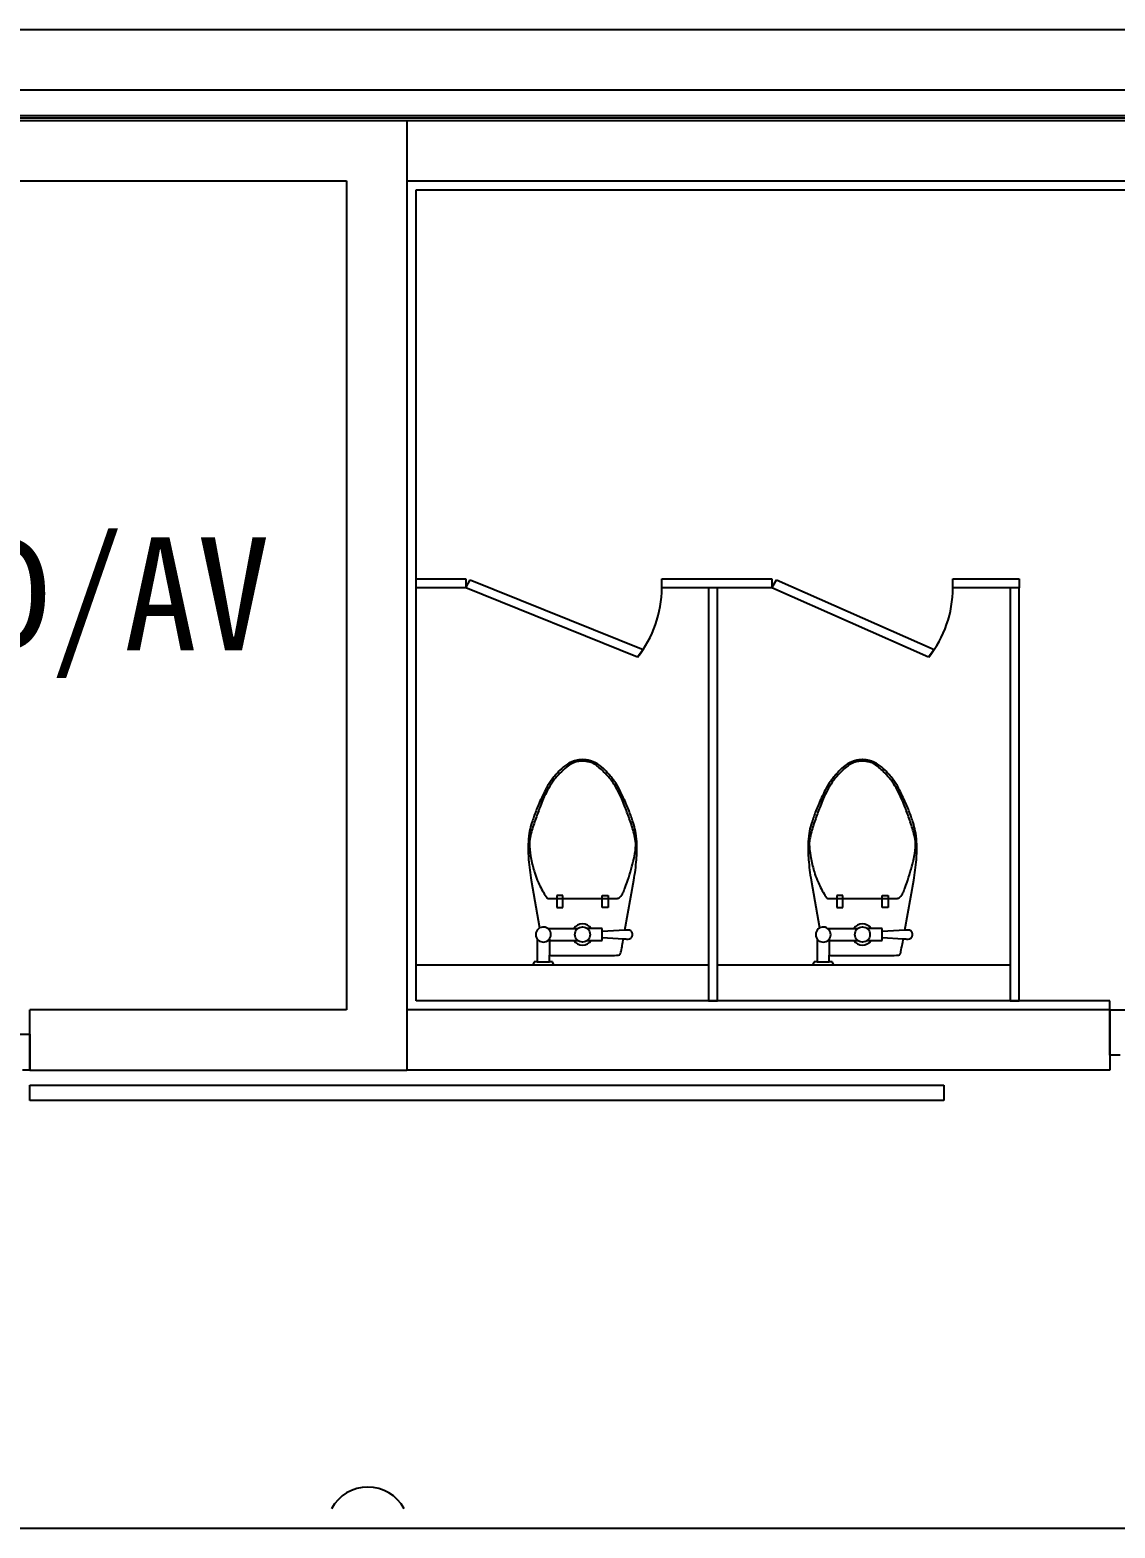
# Model space of a CAD drawing. Header units: millimetres. Extents: x 16332047 to 33387680, y -14835522 to -7015081.
# Drawn here: x 16449541 to 16453138, y -7474285 to -7469317 of the extents above; entities that cross this region are included whole.
import ezdxf
from ezdxf.enums import TextEntityAlignment as Align

# ---------------------------------------------------------------- set-up
doc = ezdxf.new("R2010")
doc.units = ezdxf.units.MM
doc.header["$LTSCALE"] = 300
doc.header["$MEASUREMENT"] = 0
doc.layers.add('arch', color=255, linetype='CONTINUOUS', lineweight=25)
doc.layers.add('gas', color=3, linetype='CONTINUOUS')
doc.layers.add('근린시설 화장실위생도면$0$SI', color=2, linetype='CONTINUOUS')
doc.styles.add('돋움체', font='')
doc.styles.get('돋움체').set_extended_font_data('DotumChe')

msp = doc.modelspace()

# ---------------------------------------------------------------- linework, layer by layer
at = {"layer": 'arch'}
for p, q in [((16459201.4, -7469316.7), (16442381, -7469316.7)), ((16459201.4, -7469516.7), (16442381, -7469516.7)), ((16459201.4, -7469601.7), (16442381, -7469601.7)), ((16459201.4, -7469609.2), (16442381, -7469609.2)), ((16443180.9, -7469616.7), (16450790.9, -7469616.7)), ((16450790.9, -7469616.7), (16450790.9, -7472766.7)), ((16450790.9, -7469616.7), (16457330.9, -7469616.7)), ((16448840.9, -7469816.7), (16450590.9, -7469816.7)), ((16450590.9, -7469816.7), (16450590.9, -7472566.8)), ((16450790.9, -7469816.7), (16457330.9, -7469816.7)), ((16450820.9, -7472536.7), (16450820.9, -7469846.7)), ((16450820.9, -7469846.7), (16455240.9, -7469846.7)), ((16450820.9, -7471166.7), (16450820.9, -7471136.7)), ((16450820.9, -7471136.7), (16450985.9, -7471136.7)), ((16450985.9, -7471166.7), (16450820.9, -7471166.7)), ((16450985.9, -7471136.7), (16450985.9, -7471166.7)), ((16450985.9, -7471166.7), (16451000.9, -7471140.7)), ((16451555.5, -7471396.7), (16450985.9, -7471166.7)), ((16451000.9, -7471140.7), (16451573.5, -7471371.9)), ((16451635.9, -7471166.7), (16451635.9, -7471136.7)), ((16451635.9, -7471136.7), (16452000.9, -7471136.7)), ((16452000.9, -7471166.7), (16451635.9, -7471166.7)), ((16451820.9, -7471166.7), (16451790.9, -7471166.7)), ((16451790.9, -7471166.7), (16451790.9, -7472536.7)), ((16451820.9, -7472536.7), (16451820.9, -7471166.7)), ((16452000.9, -7471136.7), (16452000.9, -7471166.7)), ((16452000.9, -7471166.7), (16452015.9, -7471140.7)), ((16452520.5, -7471396.7), (16452000.9, -7471166.7)), ((16452015.9, -7471140.7), (16452538.5, -7471371.9)), ((16452600.9, -7471166.7), (16452600.9, -7471136.7)), ((16452600.9, -7471136.7), (16452820.9, -7471136.7)), ((16452820.9, -7471166.7), (16452600.9, -7471166.7)), ((16452820.9, -7471166.7), (16452790.9, -7471166.7)), ((16452790.9, -7471166.7), (16452790.9, -7472536.7)), ((16452820.9, -7471136.7), (16452820.9, -7471166.7)), ((16452820.9, -7472536.7), (16452820.9, -7471166.7)), ((16451573.5, -7471371.9), (16451555.5, -7471396.7)), ((16452538.5, -7471371.9), (16452520.5, -7471396.7)), ((16451202.9, -7472136.7), (16451230.8, -7472294.8)), ((16451202.9, -7472136.7), (16451230.8, -7472294.8)), ((16451513.7, -7472302.2), (16451542.9, -7472136.7)), ((16451513.7, -7472302.2), (16451542.9, -7472136.7)), ((16452130.9, -7472136.7), (16452158.8, -7472294.8)), ((16452130.9, -7472136.7), (16452158.8, -7472294.8)), ((16452441.7, -7472302.2), (16452470.9, -7472136.7)), ((16452441.7, -7472302.2), (16452470.9, -7472136.7)), ((16451257.9, -7472196.7), (16451487.9, -7472196.7)), ((16451287.9, -7472186.7), (16451287.9, -7472226.7)), ((16451307.9, -7472186.7), (16451287.9, -7472186.7)), ((16451307.9, -7472226.7), (16451307.9, -7472186.7)), ((16451437.9, -7472186.7), (16451457.9, -7472186.7)), ((16451437.9, -7472226.7), (16451437.9, -7472186.7)), ((16451457.9, -7472186.7), (16451457.9, -7472226.7)), ((16452185.9, -7472196.7), (16452415.9, -7472196.7)), ((16452215.9, -7472186.7), (16452215.9, -7472226.7)), ((16452235.9, -7472186.7), (16452215.9, -7472186.7)), ((16452235.9, -7472226.7), (16452235.9, -7472186.7)), ((16452365.9, -7472186.7), (16452385.9, -7472186.7)), ((16452365.9, -7472226.7), (16452365.9, -7472186.7)), ((16452385.9, -7472186.7), (16452385.9, -7472226.7)), ((16451287.9, -7472226.7), (16451307.9, -7472226.7)), ((16451457.9, -7472226.7), (16451437.9, -7472226.7)), ((16452215.9, -7472226.7), (16452235.9, -7472226.7)), ((16452385.9, -7472226.7), (16452365.9, -7472226.7)), ((16451257.9, -7472296.7), (16451357.9, -7472296.7)), ((16451437.9, -7472296.7), (16451387.9, -7472296.7)), ((16451437.9, -7472336.7), (16451437.9, -7472296.7)), ((16451513.7, -7472302.2), (16451437.9, -7472306.7)), ((16451516.7, -7472302.1), (16451513.7, -7472302.2)), ((16451516.7, -7472302.1), (16451513.7, -7472302.2)), ((16451520.3, -7472301.9), (16451516.7, -7472302.1)), ((16451520.3, -7472301.9), (16451516.7, -7472302.1)), ((16451524.6, -7472301.7), (16451520.3, -7472301.9)), ((16451524.6, -7472301.7), (16451520.3, -7472301.9)), ((16451529, -7472302.6), (16451524.6, -7472301.7)), ((16451529, -7472302.6), (16451524.6, -7472301.7)), ((16451533, -7472304.8), (16451529, -7472302.6)), ((16451533, -7472304.8), (16451529, -7472302.6)), ((16451535.9, -7472307.8), (16451533, -7472304.8)), ((16451535.9, -7472307.8), (16451533, -7472304.8)), ((16451537.7, -7472310.9), (16451535.9, -7472307.8)), ((16451537.7, -7472310.9), (16451535.9, -7472307.8)), ((16451538.5, -7472313.5), (16451537.7, -7472310.9)), ((16451538.5, -7472313.5), (16451537.7, -7472310.9)), ((16452185.9, -7472296.7), (16452285.9, -7472296.7)), ((16452365.9, -7472296.7), (16452315.9, -7472296.7)), ((16452365.9, -7472336.7), (16452365.9, -7472296.7)), ((16452441.7, -7472302.2), (16452365.9, -7472306.7)), ((16452444.7, -7472302.1), (16452441.7, -7472302.2)), ((16452444.7, -7472302.1), (16452441.7, -7472302.2)), ((16452448.3, -7472301.9), (16452444.7, -7472302.1)), ((16452448.3, -7472301.9), (16452444.7, -7472302.1)), ((16452452.6, -7472301.7), (16452448.3, -7472301.9)), ((16452452.6, -7472301.7), (16452448.3, -7472301.9)), ((16452457, -7472302.6), (16452452.6, -7472301.7)), ((16452457, -7472302.6), (16452452.6, -7472301.7)), ((16452460.9, -7472304.8), (16452457, -7472302.6)), ((16452460.9, -7472304.8), (16452457, -7472302.6)), ((16452463.9, -7472307.8), (16452460.9, -7472304.8)), ((16452463.9, -7472307.8), (16452460.9, -7472304.8)), ((16452465.7, -7472310.9), (16452463.9, -7472307.8)), ((16452465.7, -7472310.9), (16452463.9, -7472307.8)), ((16452466.5, -7472313.5), (16452465.7, -7472310.9)), ((16452466.5, -7472313.5), (16452465.7, -7472310.9)), ((16451222.9, -7472331.7), (16451222.9, -7472406.7)), ((16451222.9, -7472331.7), (16451222.9, -7472406.7)), ((16451257.9, -7472336.7), (16451357.9, -7472336.7)), ((16451262.9, -7472331.7), (16451262.9, -7472385.4)), ((16451387.9, -7472336.7), (16451437.9, -7472336.7)), ((16451437.9, -7472326.7), (16451508.6, -7472330.9)), ((16451501.8, -7472367.7), (16451503, -7472361.2)), ((16451501.8, -7472367.7), (16451503, -7472361.2)), ((16451503, -7472361.2), (16451503.8, -7472357)), ((16451503, -7472361.2), (16451503.8, -7472357)), ((16451503.8, -7472357), (16451504.6, -7472352.5)), ((16451503.8, -7472357), (16451504.6, -7472352.5)), ((16451504.6, -7472352.5), (16451505.5, -7472347.5)), ((16451504.6, -7472352.5), (16451505.5, -7472347.5)), ((16451505.5, -7472347.5), (16451506.6, -7472341.7)), ((16451505.5, -7472347.5), (16451506.6, -7472341.7)), ((16451506.6, -7472341.7), (16451507.6, -7472335.8)), ((16451506.6, -7472341.7), (16451507.6, -7472335.8)), ((16451507.6, -7472335.8), (16451508.6, -7472330.9)), ((16451507.6, -7472335.8), (16451508.6, -7472330.9)), ((16451508.6, -7472330.9), (16451513.7, -7472331.2)), ((16451508.6, -7472330.9), (16451513.7, -7472331.2)), ((16451513.7, -7472331.2), (16451516.7, -7472331.3)), ((16451513.7, -7472331.2), (16451516.7, -7472331.3)), ((16451516.7, -7472331.3), (16451520.3, -7472331.6)), ((16451516.7, -7472331.3), (16451520.3, -7472331.6)), ((16451520.3, -7472331.6), (16451524.6, -7472331.7)), ((16451520.3, -7472331.6), (16451524.6, -7472331.7)), ((16451524.6, -7472331.7), (16451529, -7472330.8)), ((16451524.6, -7472331.7), (16451529, -7472330.8)), ((16451529, -7472330.8), (16451533, -7472328.6)), ((16451529, -7472330.8), (16451533, -7472328.6)), ((16451533, -7472328.6), (16451535.9, -7472325.6)), ((16451533, -7472328.6), (16451535.9, -7472325.6)), ((16451535.9, -7472325.6), (16451537.7, -7472322.5)), ((16451535.9, -7472325.6), (16451537.7, -7472322.5)), ((16451537.7, -7472322.5), (16451538.5, -7472319.9)), ((16451537.7, -7472322.5), (16451538.5, -7472319.9)), ((16451538.8, -7472315.7), (16451538.5, -7472313.5)), ((16451538.8, -7472315.7), (16451538.5, -7472313.5)), ((16451538.5, -7472319.9), (16451538.8, -7472317.7)), ((16451538.5, -7472319.9), (16451538.8, -7472317.7)), ((16451538.8, -7472316.7), (16451538.8, -7472315.7)), ((16451538.8, -7472316.7), (16451538.8, -7472315.7)), ((16451538.8, -7472317.7), (16451538.8, -7472316.7)), ((16451538.8, -7472317.7), (16451538.8, -7472316.7)), ((16452150.9, -7472331.7), (16452150.9, -7472406.7)), ((16452150.9, -7472331.7), (16452150.9, -7472406.7)), ((16452185.9, -7472336.7), (16452285.9, -7472336.7)), ((16452190.9, -7472331.7), (16452190.9, -7472385.4)), ((16452315.9, -7472336.7), (16452365.9, -7472336.7)), ((16452365.9, -7472326.7), (16452436.5, -7472330.9)), ((16452429.7, -7472367.7), (16452431, -7472361.2)), ((16452429.7, -7472367.7), (16452431, -7472361.2)), ((16452431, -7472361.2), (16452431.8, -7472357)), ((16452431, -7472361.2), (16452431.8, -7472357)), ((16452431.8, -7472357), (16452432.6, -7472352.5)), ((16452431.8, -7472357), (16452432.6, -7472352.5)), ((16452432.6, -7472352.5), (16452433.5, -7472347.5)), ((16452432.6, -7472352.5), (16452433.5, -7472347.5)), ((16452433.5, -7472347.5), (16452434.6, -7472341.7)), ((16452433.5, -7472347.5), (16452434.6, -7472341.7)), ((16452434.6, -7472341.7), (16452435.6, -7472335.8)), ((16452434.6, -7472341.7), (16452435.6, -7472335.8)), ((16452435.6, -7472335.8), (16452436.5, -7472330.9)), ((16452435.6, -7472335.8), (16452436.5, -7472330.9)), ((16452436.5, -7472330.9), (16452441.7, -7472331.2)), ((16452436.5, -7472330.9), (16452441.7, -7472331.2)), ((16452441.7, -7472331.2), (16452444.7, -7472331.3)), ((16452441.7, -7472331.2), (16452444.7, -7472331.3)), ((16452444.7, -7472331.3), (16452448.3, -7472331.6)), ((16452444.7, -7472331.3), (16452448.3, -7472331.6)), ((16452448.3, -7472331.6), (16452452.6, -7472331.7)), ((16452448.3, -7472331.6), (16452452.6, -7472331.7)), ((16452452.6, -7472331.7), (16452457, -7472330.8)), ((16452452.6, -7472331.7), (16452457, -7472330.8)), ((16452457, -7472330.8), (16452460.9, -7472328.6)), ((16452457, -7472330.8), (16452460.9, -7472328.6)), ((16452460.9, -7472328.6), (16452463.9, -7472325.6)), ((16452460.9, -7472328.6), (16452463.9, -7472325.6)), ((16452463.9, -7472325.6), (16452465.7, -7472322.5)), ((16452463.9, -7472325.6), (16452465.7, -7472322.5)), ((16452465.7, -7472322.5), (16452466.5, -7472319.9)), ((16452465.7, -7472322.5), (16452466.5, -7472319.9)), ((16452466.8, -7472315.7), (16452466.5, -7472313.5)), ((16452466.8, -7472315.7), (16452466.5, -7472313.5)), ((16452466.5, -7472319.9), (16452466.8, -7472317.7)), ((16452466.5, -7472319.9), (16452466.8, -7472317.7)), ((16452466.8, -7472316.7), (16452466.8, -7472315.7)), ((16452466.8, -7472316.7), (16452466.8, -7472315.7)), ((16452466.8, -7472317.7), (16452466.8, -7472316.7)), ((16452466.8, -7472317.7), (16452466.8, -7472316.7)), ((16451212.9, -7472406.7), (16451207.9, -7472416.7)), ((16451212.9, -7472406.7), (16451207.9, -7472416.7)), ((16451222.9, -7472406.7), (16451212.9, -7472406.7)), ((16451222.9, -7472406.7), (16451212.9, -7472406.7)), ((16451222.9, -7472406.7), (16451262.9, -7472406.7)), ((16451262.9, -7472406.7), (16451262.9, -7472385.4)), ((16451262.9, -7472385.4), (16451267.4, -7472385.7)), ((16451262.9, -7472406.7), (16451262.9, -7472385.4)), ((16451262.9, -7472385.4), (16451267.4, -7472385.7)), ((16451272.9, -7472406.7), (16451262.9, -7472406.7)), ((16451272.9, -7472406.7), (16451262.9, -7472406.7)), ((16451267.4, -7472385.7), (16451274.6, -7472386.1)), ((16451267.4, -7472385.7), (16451274.6, -7472386.1)), ((16451277.9, -7472416.7), (16451272.9, -7472406.7)), ((16451277.9, -7472416.7), (16451272.9, -7472406.7)), ((16451274.6, -7472386.1), (16451286.1, -7472386.6)), ((16451274.6, -7472386.1), (16451286.1, -7472386.6)), ((16451286.1, -7472386.6), (16451372.9, -7472386.6)), ((16451286.1, -7472386.6), (16451372.9, -7472386.6)), ((16451372.9, -7472386.6), (16451459.7, -7472386.6)), ((16451372.9, -7472386.6), (16451459.7, -7472386.6)), ((16451459.7, -7472386.6), (16451471.3, -7472386.1)), ((16451459.7, -7472386.6), (16451471.3, -7472386.1)), ((16451471.3, -7472386.1), (16451478.5, -7472385.7)), ((16451471.3, -7472386.1), (16451478.5, -7472385.7)), ((16451478.5, -7472385.7), (16451485.6, -7472385.2)), ((16451478.5, -7472385.7), (16451485.6, -7472385.2)), ((16451485.6, -7472385.2), (16451492.1, -7472384.6)), ((16451485.6, -7472385.2), (16451492.1, -7472384.6)), ((16451492.1, -7472384.6), (16451496.1, -7472383.7)), ((16451492.1, -7472384.6), (16451496.1, -7472383.7)), ((16451496.1, -7472383.7), (16451497.8, -7472382)), ((16451496.1, -7472383.7), (16451497.8, -7472382)), ((16451497.8, -7472382), (16451499.1, -7472379.1)), ((16451497.8, -7472382), (16451499.1, -7472379.1)), ((16451499.1, -7472379.1), (16451500, -7472375.6)), ((16451499.1, -7472379.1), (16451500, -7472375.6)), ((16451500, -7472375.6), (16451500.8, -7472372)), ((16451500, -7472375.6), (16451500.8, -7472372)), ((16451500.8, -7472372), (16451501.8, -7472367.7)), ((16451500.8, -7472372), (16451501.8, -7472367.7)), ((16452140.9, -7472406.7), (16452135.9, -7472416.7)), ((16452140.9, -7472406.7), (16452135.9, -7472416.7)), ((16452150.9, -7472406.7), (16452140.9, -7472406.7)), ((16452150.9, -7472406.7), (16452140.9, -7472406.7)), ((16452150.9, -7472406.7), (16452190.9, -7472406.7)), ((16452190.9, -7472406.7), (16452190.9, -7472385.4)), ((16452190.9, -7472385.4), (16452195.4, -7472385.7)), ((16452190.9, -7472406.7), (16452190.9, -7472385.4)), ((16452190.9, -7472385.4), (16452195.4, -7472385.7)), ((16452200.9, -7472406.7), (16452190.9, -7472406.7)), ((16452200.9, -7472406.7), (16452190.9, -7472406.7)), ((16452195.4, -7472385.7), (16452202.6, -7472386.1)), ((16452195.4, -7472385.7), (16452202.6, -7472386.1)), ((16452205.9, -7472416.7), (16452200.9, -7472406.7)), ((16452205.9, -7472416.7), (16452200.9, -7472406.7)), ((16452202.6, -7472386.1), (16452214.1, -7472386.6)), ((16452202.6, -7472386.1), (16452214.1, -7472386.6)), ((16452214.1, -7472386.6), (16452300.9, -7472386.6)), ((16452214.1, -7472386.6), (16452300.9, -7472386.6)), ((16452300.9, -7472386.6), (16452387.7, -7472386.6)), ((16452300.9, -7472386.6), (16452387.7, -7472386.6)), ((16452387.7, -7472386.6), (16452399.3, -7472386.1)), ((16452387.7, -7472386.6), (16452399.3, -7472386.1)), ((16452399.3, -7472386.1), (16452406.5, -7472385.7)), ((16452399.3, -7472386.1), (16452406.5, -7472385.7)), ((16452406.5, -7472385.7), (16452413.6, -7472385.2)), ((16452406.5, -7472385.7), (16452413.6, -7472385.2)), ((16452413.6, -7472385.2), (16452420.1, -7472384.6)), ((16452413.6, -7472385.2), (16452420.1, -7472384.6)), ((16452420.1, -7472384.6), (16452424.1, -7472383.7)), ((16452420.1, -7472384.6), (16452424.1, -7472383.7)), ((16452424.1, -7472383.7), (16452425.8, -7472382)), ((16452424.1, -7472383.7), (16452425.8, -7472382)), ((16452425.8, -7472382), (16452427, -7472379.1)), ((16452425.8, -7472382), (16452427, -7472379.1)), ((16452427, -7472379.1), (16452428, -7472375.6)), ((16452427, -7472379.1), (16452428, -7472375.6)), ((16452428, -7472375.6), (16452428.8, -7472372)), ((16452428, -7472375.6), (16452428.8, -7472372)), ((16452428.8, -7472372), (16452429.7, -7472367.7)), ((16452428.8, -7472372), (16452429.7, -7472367.7)), ((16450820.9, -7472416.7), (16451790.9, -7472416.7)), ((16450820.9, -7472536.7), (16450820.9, -7472416.7)), ((16451207.9, -7472416.7), (16451277.9, -7472416.7)), ((16451207.9, -7472416.7), (16451277.9, -7472416.7)), ((16451790.9, -7472416.7), (16451790.9, -7472536.7)), ((16451820.9, -7472536.7), (16451820.9, -7472416.7)), ((16451820.9, -7472416.7), (16452790.9, -7472416.7)), ((16452135.9, -7472416.7), (16452205.9, -7472416.7)), ((16452135.9, -7472416.7), (16452205.9, -7472416.7)), ((16452790.9, -7472416.7), (16452790.9, -7472536.7)), ((16453120.9, -7472536.7), (16450820.9, -7472536.7)), ((16451790.9, -7472536.7), (16450820.9, -7472536.7)), ((16451790.9, -7472536.7), (16451820.9, -7472536.7)), ((16452790.9, -7472536.7), (16451820.9, -7472536.7)), ((16452790.9, -7472536.7), (16452820.9, -7472536.7)), ((16453120.9, -7472566.7), (16453120.9, -7472536.7)), ((16450590.9, -7472566.8), (16449540.9, -7472566.8)), ((16449540.9, -7472766.8), (16449540.9, -7472566.8)), ((16453120.9, -7472566.7), (16450790.9, -7472566.7)), ((16453120.9, -7472566.7), (16453120.9, -7472766.7)), ((16453120.9, -7472566.7), (16454120.9, -7472566.7)), ((16453120.9, -7472716.7), (16453120.9, -7472566.7)), ((16453120.9, -7472566.7), (16453155.9, -7472566.7)), ((16449495.9, -7472646.8), (16449540.9, -7472646.8)), ((16449540.9, -7472646.8), (16449540.9, -7472646.8)), ((16449540.9, -7472646.8), (16449540.9, -7472646.8)), ((16449540.9, -7472646.8), (16449540.9, -7472766.8)), ((16453155.9, -7472716.7), (16453120.9, -7472716.7)), ((16449540.9, -7472766.8), (16449515.9, -7472766.8)), ((16449540.9, -7472766.7), (16450790.9, -7472766.7)), ((16453120.9, -7472766.7), (16450790.9, -7472766.7)), ((16449540.9, -7472816.7), (16452570.9, -7472816.7)), ((16449540.9, -7472866.7), (16449540.9, -7472816.7)), ((16452570.9, -7472816.7), (16452570.9, -7472866.7)), ((16452570.9, -7472866.7), (16449540.9, -7472866.7))]:
    msp.add_line(p, q, dxfattribs=at)
for centre in [(16451372.9, -7472316.7), (16452300.9, -7472316.7)]:
    msp.add_circle(centre, 25, dxfattribs=at)
for centre, radius, start, end in [((16451262.7, -7471165.3), 373.2, 321.6819, 359.7892), ((16452227.8, -7471165.3), 373.2, 321.6819, 359.7892), ((16451414.2, -7471888.8), 165, 123.6901, 134.7809), ((16451414.2, -7471888.8), 165, 123.6901, 134.7809), ((16451441.1, -7471911.4), 192.9, 126.8699, 135.7259), ((16451368.4, -7471820.3), 82.6, 107.9901, 123.6901), ((16451368.4, -7471820.3), 82.6, 107.9901, 123.6901), ((16451379.8, -7471829.7), 90.8, 113.9447, 126.8699), ((16451376.3, -7471844.3), 107.9, 99.4624, 107.9901), ((16451376.3, -7471844.3), 107.9, 99.4624, 107.9901), ((16451363.4, -7471792.8), 50.4, 99.4624, 113.9447), ((16451371.5, -7471841.4), 99.7, 89.1779, 99.4624), ((16451372.9, -7471824.4), 87.7, 90, 99.4624), ((16451372.9, -7471824.4), 87.7, 90, 99.4624), ((16451372.9, -7471824.4), 87.7, 80.5377, 90), ((16451372.9, -7471824.4), 87.7, 80.5377, 90), ((16451371.4, -7471847.2), 105.5, 75.9638, 89.1779), ((16451369.6, -7471844.3), 107.9, 72.01, 80.5377), ((16451369.6, -7471844.3), 107.9, 72.01, 80.5377), ((16451384, -7471797.1), 53.8, 57.425, 75.9638), ((16451377.4, -7471820.3), 82.6, 56.31, 72.01), ((16451377.4, -7471820.3), 82.6, 56.31, 72.01), ((16451336.3, -7471871.7), 142.4, 50.1945, 57.425), ((16451331.7, -7471888.8), 165, 45.2192, 56.31), ((16451331.7, -7471888.8), 165, 45.2192, 56.31), ((16451300.9, -7471914.2), 197.7, 44.0583, 50.1945), ((16452342.1, -7471888.8), 165, 123.6901, 134.7809), ((16452342.1, -7471888.8), 165, 123.6901, 134.7809), ((16452369, -7471911.4), 192.9, 126.8699, 135.7259), ((16452296.4, -7471820.3), 82.6, 107.9901, 123.6901), ((16452296.4, -7471820.3), 82.6, 107.9901, 123.6901), ((16452307.8, -7471829.7), 90.8, 113.9447, 126.8699), ((16452304.2, -7471844.3), 107.9, 99.4624, 107.9901), ((16452304.2, -7471844.3), 107.9, 99.4624, 107.9901), ((16452291.4, -7471792.8), 50.4, 99.4624, 113.9447), ((16452299.5, -7471841.4), 99.7, 89.1779, 99.4624), ((16452300.9, -7471824.4), 87.7, 90, 99.4624), ((16452300.9, -7471824.4), 87.7, 90, 99.4624), ((16452300.9, -7471824.4), 87.7, 80.5377, 90), ((16452300.9, -7471824.4), 87.7, 80.5377, 90), ((16452299.4, -7471847.2), 105.5, 75.9638, 89.1779), ((16452297.6, -7471844.3), 107.9, 72.01, 80.5377), ((16452297.6, -7471844.3), 107.9, 72.01, 80.5377), ((16452311.9, -7471797.1), 53.8, 57.425, 75.9638), ((16452305.4, -7471820.3), 82.6, 56.31, 72.01), ((16452305.4, -7471820.3), 82.6, 56.31, 72.01), ((16452264.2, -7471871.7), 142.4, 50.1945, 57.425), ((16452259.7, -7471888.8), 165, 45.2192, 56.31), ((16452259.7, -7471888.8), 165, 45.2192, 56.31), ((16452228.9, -7471914.2), 197.7, 44.0583, 50.1945), ((16451445.7, -7471932.1), 217.3, 143.1301, 152.4928), ((16451445.7, -7471932.1), 217.3, 143.1301, 152.4928), ((16451540.3, -7471992.3), 322.6, 145.9688, 151.3896), ((16451490.3, -7471965.5), 273.1, 134.7809, 143.1301), ((16451490.3, -7471965.5), 273.1, 134.7809, 143.1301), ((16451392.6, -7471892.5), 144.4, 139.3987, 145.9688), ((16451633.5, -7472099), 461.7, 135.7259, 139.3987), ((16451099.1, -7472109.4), 478.4, 40.6013, 44.0583), ((16451255.6, -7471965.5), 273.1, 36.8699, 45.2192), ((16451255.6, -7471965.5), 273.1, 36.8699, 45.2192), ((16451332.3, -7471909.5), 171.3, 34.8227, 40.6013), ((16451257.9, -7471961.3), 262, 28.6105, 34.8227), ((16451300.2, -7471932.1), 217.3, 27.5073, 36.8699), ((16451300.2, -7471932.1), 217.3, 27.5073, 36.8699), ((16452373.6, -7471932.1), 217.3, 143.1301, 152.4928), ((16452373.6, -7471932.1), 217.3, 143.1301, 152.4928), ((16452468.3, -7471992.3), 322.6, 145.9688, 151.3896), ((16452418.3, -7471965.5), 273.1, 134.7809, 143.1301), ((16452418.3, -7471965.5), 273.1, 134.7809, 143.1301), ((16452320.6, -7471892.5), 144.4, 139.3987, 145.9688), ((16452561.5, -7472099), 461.7, 135.7259, 139.3987), ((16452027.1, -7472109.4), 478.4, 40.6013, 44.0583), ((16452183.6, -7471965.5), 273.1, 36.8699, 45.2192), ((16452183.6, -7471965.5), 273.1, 36.8699, 45.2192), ((16452260.3, -7471909.5), 171.3, 34.8227, 40.6013), ((16452185.8, -7471961.3), 262, 28.6105, 34.8227), ((16452228.2, -7471932.1), 217.3, 27.5073, 36.8699), ((16452228.2, -7471932.1), 217.3, 27.5073, 36.8699), ((16452039.5, -7472241.3), 886.9, 152.4928, 156.0375), ((16452039.5, -7472241.3), 886.9, 152.4928, 156.0375), ((16451572.5, -7472009.8), 359.3, 151.3896, 156.5258), ((16451151.5, -7472019.3), 383.1, 23.4742, 28.6105), ((16450706.3, -7472241.3), 886.9, 23.9625, 27.5073), ((16450706.3, -7472241.3), 886.9, 23.9625, 27.5073), ((16452967.5, -7472241.3), 886.9, 152.4928, 156.0375), ((16452967.5, -7472241.3), 886.9, 152.4928, 156.0375), ((16452500.5, -7472009.8), 359.3, 151.3896, 156.5258), ((16452079.5, -7472019.3), 383.1, 23.4742, 28.6105), ((16451634.3, -7472241.3), 886.9, 23.9625, 27.5073), ((16451634.3, -7472241.3), 886.9, 23.9625, 27.5073), ((16451743.1, -7472109.6), 562.4, 156.0375, 160.4892), ((16451743.1, -7472109.6), 562.4, 156.0375, 160.4892), ((16453000.9, -7472569.5), 1893.6, 158.9625, 160.317), ((16451779.7, -7472099.8), 585.2, 156.5258, 158.9625), ((16450966.2, -7472099.8), 585.2, 21.0375, 23.4742), ((16449745, -7472569.5), 1893.6, 19.683, 21.0375), ((16451002.8, -7472109.6), 562.4, 19.5109, 23.9625), ((16451002.8, -7472109.6), 562.4, 19.5109, 23.9625), ((16452671.1, -7472109.6), 562.4, 156.0375, 160.4892), ((16452671.1, -7472109.6), 562.4, 156.0375, 160.4892), ((16453928.9, -7472569.5), 1893.6, 158.9625, 160.317), ((16452707.7, -7472099.8), 585.2, 156.5258, 158.9625), ((16451894.2, -7472099.8), 585.2, 21.0375, 23.4742), ((16450673, -7472569.5), 1893.6, 19.683, 21.0375), ((16451930.8, -7472109.6), 562.4, 19.5109, 23.9625), ((16451930.8, -7472109.6), 562.4, 19.5109, 23.9625), ((16451406.7, -7472013.4), 212.9, 163.1639, 171.2539), ((16451406.7, -7472013.4), 212.9, 163.1639, 171.2539), ((16451639.3, -7472083.7), 455.9, 161.5651, 163.1639), ((16451639.3, -7472083.7), 455.9, 161.5651, 163.1639), ((16451893.3, -7472173.3), 717.3, 160.317, 164.0546), ((16452161.9, -7472257.9), 1006.7, 160.4892, 161.5651), ((16452161.9, -7472257.9), 1006.7, 160.4892, 161.5651), ((16450852.6, -7472173.3), 717.3, 15.9454, 19.683), ((16450584, -7472257.9), 1006.7, 18.435, 19.5109), ((16450584, -7472257.9), 1006.7, 18.435, 19.5109), ((16451106.6, -7472083.7), 455.9, 16.8361, 18.435), ((16451106.6, -7472083.7), 455.9, 16.8361, 18.435), ((16451339.2, -7472013.4), 212.9, 8.7462, 16.8361), ((16451339.2, -7472013.4), 212.9, 8.7462, 16.8361), ((16452334.7, -7472013.4), 212.9, 163.1639, 171.2539), ((16452334.7, -7472013.4), 212.9, 163.1639, 171.2539), ((16452567.3, -7472083.7), 455.9, 161.5651, 163.1639), ((16452567.3, -7472083.7), 455.9, 161.5651, 163.1639), ((16452821.3, -7472173.3), 717.3, 160.317, 164.0546), ((16453089.9, -7472257.9), 1006.7, 160.4892, 161.5651), ((16453089.9, -7472257.9), 1006.7, 160.4892, 161.5651), ((16451780.5, -7472173.3), 717.3, 15.9454, 19.683), ((16451512, -7472257.9), 1006.7, 18.435, 19.5109), ((16451512, -7472257.9), 1006.7, 18.435, 19.5109), ((16452034.6, -7472083.7), 455.9, 16.8361, 18.435), ((16452034.6, -7472083.7), 455.9, 16.8361, 18.435), ((16452267.1, -7472013.4), 212.9, 8.7462, 16.8361), ((16452267.1, -7472013.4), 212.9, 8.7462, 16.8361), ((16451496.3, -7472027.2), 303.5, 171.2539, 178.0277), ((16451496.3, -7472027.2), 303.5, 171.2539, 178.0277), ((16451292.5, -7472017.1), 95.8, 170.7599, 184.3987), ((16451418.1, -7472037.5), 223, 164.0546, 170.7599), ((16451327.8, -7472037.5), 223, 9.2402, 15.9454), ((16451438.3, -7472019.5), 111.1, 355.6013, 9.2402), ((16451249.6, -7472027.2), 303.5, 1.9724, 8.7462), ((16451249.6, -7472027.2), 303.5, 1.9724, 8.7462), ((16452424.3, -7472027.2), 303.5, 171.2539, 178.0277), ((16452424.3, -7472027.2), 303.5, 171.2539, 178.0277), ((16452220.5, -7472017.1), 95.8, 170.7599, 184.3987), ((16452346.1, -7472037.5), 223, 164.0546, 170.7599), ((16452255.8, -7472037.5), 223, 9.2402, 15.9454), ((16452366.3, -7472019.5), 111.1, 355.6013, 9.2402), ((16452177.6, -7472027.2), 303.5, 1.9724, 8.7462), ((16452177.6, -7472027.2), 303.5, 1.9724, 8.7462), ((16451634.1, -7472031.9), 441.4, 178.0277, 184.7637), ((16451634.1, -7472031.9), 441.4, 178.0277, 184.7637), ((16451533.2, -7471998.6), 337.2, 184.3987, 191.6566), ((16451305.5, -7472009.3), 244.3, 346.4167, 355.6013), ((16451111.8, -7472031.9), 441.4, 355.2364, 1.9724), ((16451111.8, -7472031.9), 441.4, 355.2364, 1.9724), ((16452562, -7472031.9), 441.4, 178.0277, 184.7637), ((16452562, -7472031.9), 441.4, 178.0277, 184.7637), ((16452461.2, -7471998.6), 337.2, 184.3987, 191.6566), ((16452233.4, -7472009.3), 244.3, 346.4167, 355.6013), ((16452039.8, -7472031.9), 441.4, 355.2364, 1.9724), ((16452039.8, -7472031.9), 441.4, 355.2364, 1.9724), ((16451966.3, -7472004.2), 774.8, 184.7637, 189.8466), ((16451966.3, -7472004.2), 774.8, 184.7637, 189.8466), ((16451789.7, -7471945.7), 599.2, 191.6566, 195.9454), ((16451439, -7472045.9), 234.4, 195.9454, 202.8054), ((16450511, -7471807.4), 1064.2, 341.9714, 344.0546), ((16450738.3, -7471872.3), 827.8, 344.0546, 346.4167), ((16450779.6, -7472004.2), 774.8, 350.1535, 355.2364), ((16450779.6, -7472004.2), 774.8, 350.1535, 355.2364), ((16452894.3, -7472004.2), 774.8, 184.7637, 189.8466), ((16452894.3, -7472004.2), 774.8, 184.7637, 189.8466), ((16452717.7, -7471945.7), 599.2, 191.6566, 195.9454), ((16452367, -7472045.9), 234.4, 195.9454, 202.8054), ((16451439, -7471807.4), 1064.2, 341.9714, 344.0546), ((16451666.3, -7471872.3), 827.8, 344.0546, 346.4167), ((16451707.6, -7472004.2), 774.8, 350.1535, 355.2364), ((16451707.6, -7472004.2), 774.8, 350.1535, 355.2364), ((16451502.1, -7472019.3), 302.8, 202.8054, 206.5651), ((16451655.9, -7471942.4), 474.7, 206.5651, 209.5675), ((16451242, -7472057.9), 291.3, 335.9278, 339.444), ((16450987, -7471962.3), 563.7, 339.444, 341.9714), ((16452430, -7472019.3), 302.8, 202.8054, 206.5651), ((16452583.8, -7471942.4), 474.7, 206.5651, 209.5675), ((16452170, -7472057.9), 291.3, 335.9278, 339.444), ((16451914.9, -7471962.3), 563.7, 339.444, 341.9714), ((16451394.7, -7472090.6), 174.4, 209.5675, 216.8699), ((16451257.9, -7472193.2), 3.54, 216.8699, 270), ((16451487.9, -7472184.4), 12.3, 270, 315), ((16451457.9, -7472154.4), 54.8, 315, 335.9278), ((16452322.6, -7472090.6), 174.4, 209.5675, 216.8699), ((16452185.9, -7472193.2), 3.54, 216.8699, 270), ((16452415.9, -7472184.4), 12.3, 270, 315), ((16452385.9, -7472154.4), 54.8, 315, 335.9278), ((16451242.9, -7472316.7), 25, 118.9372, 216.8699), ((16451242.9, -7472316.7), 25, 118.9372, 216.8699), ((16451242.9, -7472316.7), 25, 216.8699, 118.9372), ((16451372.9, -7472316.7), 35, 34.8499, 145.1501), ((16452170.9, -7472316.7), 25, 118.9372, 216.8699), ((16452170.9, -7472316.7), 25, 118.9372, 216.8699), ((16452170.9, -7472316.7), 25, 216.8699, 118.9372), ((16452300.9, -7472316.7), 35, 34.8499, 145.1501), ((16451372.9, -7472316.7), 35, 214.8499, 325.1501), ((16452300.9, -7472316.7), 35, 214.8499, 325.1501)]:
    msp.add_arc(centre, radius, start, end, dxfattribs=at)
at = {"layer": 'gas', "ltscale": 3}
for p, q in [((16449066.3, -7474284.9, 0), (16450030.9, -7474285, 0)), ((16450030.9, -7474285, 0), (16457574.7, -7474285, 0))]:
    msp.add_line(p, q, dxfattribs=at)
at = {"layer": '근린시설 화장실위생도면$0$SI', "color": 0}
msp.add_arc((16450660.9, -7474285.6, 0), 136.5, 28.3041, 151.6959, dxfattribs=at)

# ---------------------------------------------------------------- texts
at = {"layer": 'arch', "style": '돋움체'}
msp.add_text('PD/AV', height=375, dxfattribs=at).set_placement((16449731, -7471374.5), align=Align.CENTER)

doc.saveas('drawing.dxf')
